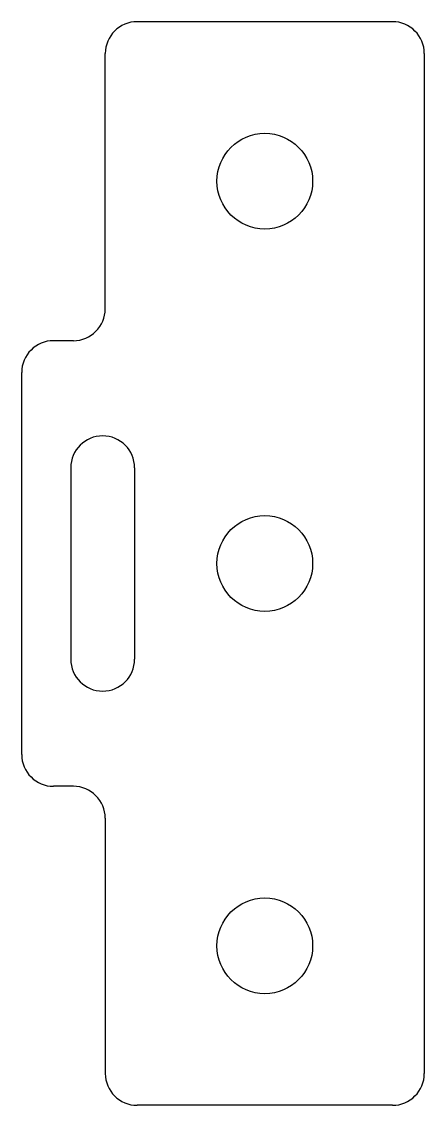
# Model space of a CAD drawing. Header units: millimetres. Extents: x 0 to 12.6, y -10 to 24.
import ezdxf

# ---------------------------------------------------------------- set-up
doc = ezdxf.new("R2010")
doc.units = ezdxf.units.MM

msp = doc.modelspace()

# ---------------------------------------------------------------- linework, layer by layer
at = {"color": 7, "linetype": 'Continuous', "lineweight": 25}
for p, q in [((11.62, 23.97), (3.62, 23.97)), ((2.62, 14.97), (2.62, 22.97)), ((12.62, 22.97), (12.62, -9)), ((1.62, 13.97), (1, 13.97)), ((0, 1), (0, 12.97)), ((1.54, 9.985), (1.54, 3.985)), ((3.54, 9.985), (3.54, 3.985)), ((1.62, 0), (1, 0)), ((2.62, -1), (2.62, -9)), ((11.62, -10), (3.62, -10))]:
    msp.add_line(p, q, dxfattribs=at)
for centre in [(7.62, 18.97), (7.62, 6.985), (7.62, -5)]:
    msp.add_circle(centre, 1.5, dxfattribs=at)
for centre, start, end in [((3.62, 22.97), 90, 180), ((11.62, 22.97), 0, 90), ((1.62, 14.97), 270, 0), ((1, 12.97), 90, 180), ((2.54, 9.985), 0, 180), ((2.54, 3.985), 180, 0), ((1, 1), 180, 270), ((1.62, -1), 0, 90), ((3.62, -9), 180, 270), ((11.62, -9), 270, 0)]:
    msp.add_arc(centre, 1, start, end, dxfattribs=at)

doc.saveas('drawing.dxf')
